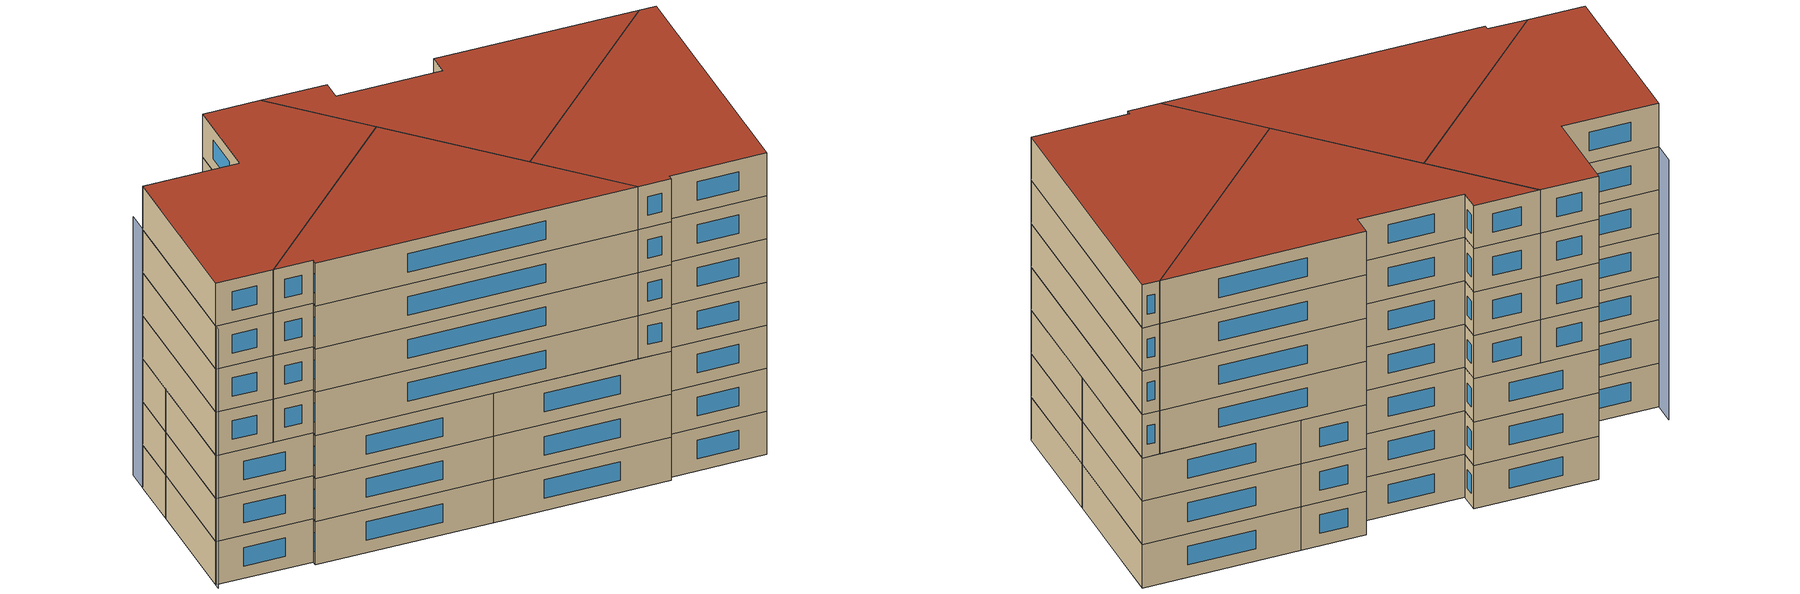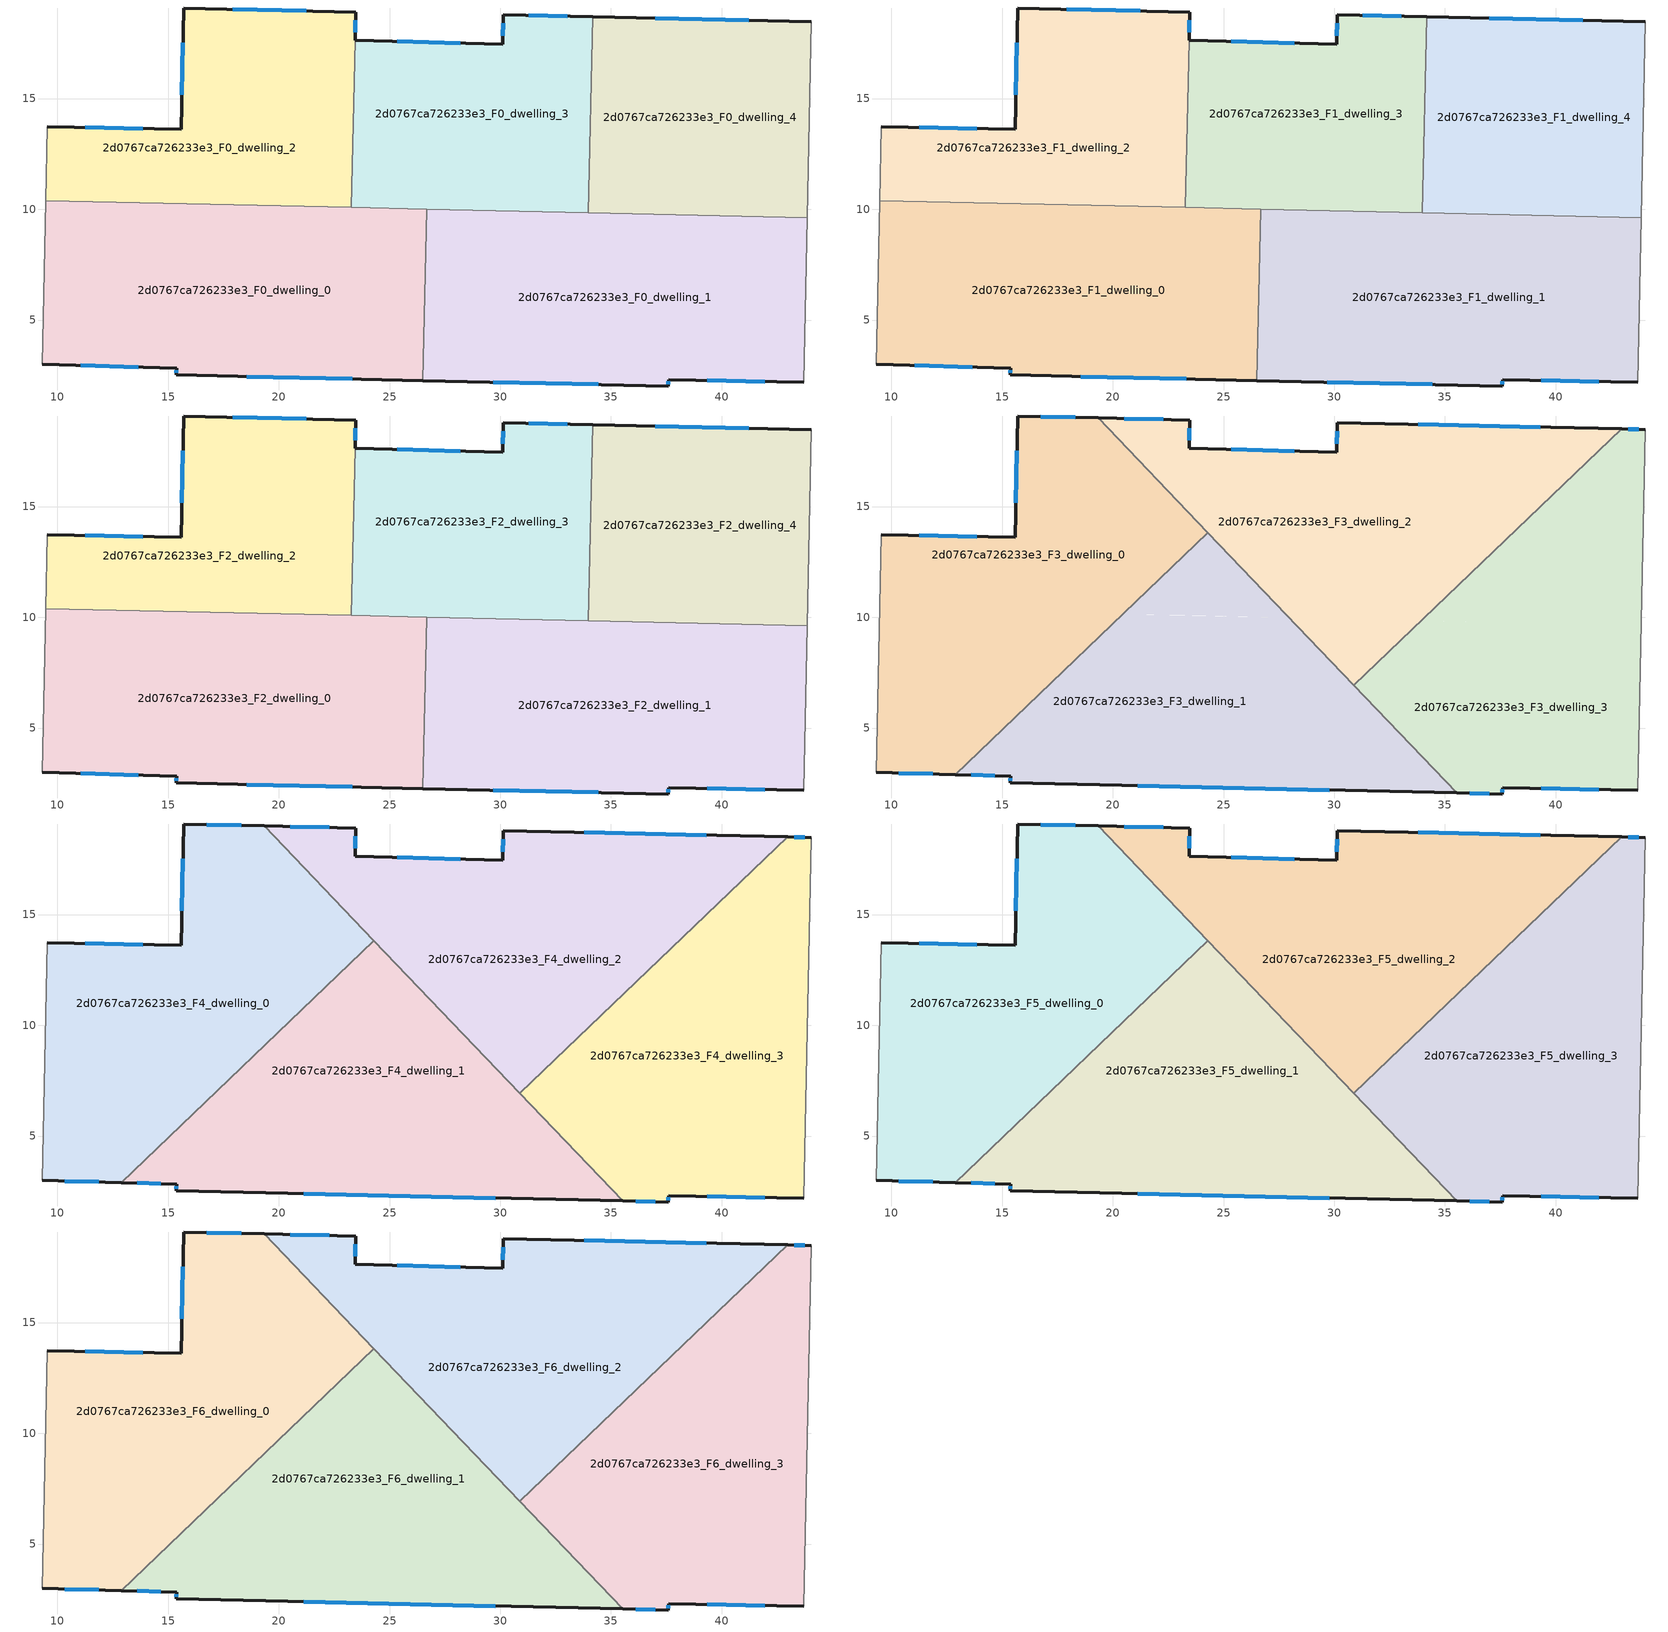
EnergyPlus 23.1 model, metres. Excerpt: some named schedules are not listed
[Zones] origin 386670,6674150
2d0767ca726233e3_F0_dwelling_0
 floor ground (EU_floor_Construction): 26.68,10.01 26.51,2.27 15.38,2.52 15.38,2.83 9.32,2.99 9.47,10.39 z0
 wall outside (EU_wall_Construction): 9.32,2.99 15.38,2.83 15.38,2.52 26.51,2.27 z0:3
 wall adiabatic (EU_wall_Construction): 9.47,10.39 9.32,2.99 z0:3
 wall to 2d0767ca726233e3_F0_dwelling_1 (EU_wall_Construction): 26.51,2.27 26.68,10.01 z0:3
 wall to 2d0767ca726233e3_F0_dwelling_2 (EU_wall_Construction): 23.27,10.08 9.47,10.39 z0:3
 wall to 2d0767ca726233e3_F0_dwelling_3 (EU_wall_Construction): 26.68,10.01 23.27,10.08 z0:3
 window (EU_Window_Construction): 18.56,2.45 23.33,2.34 / 15.38,2.74 15.38,2.61 / 11.05,2.95 13.65,2.88 z0.86:2.14
2d0767ca726233e3_F0_dwelling_1
 floor ground (EU_floor_Construction): 43.86,9.62 43.7,2.18 37.6,2.31 37.59,2.02 26.51,2.27 26.68,10.01 z0
 wall outside (EU_wall_Construction): 26.51,2.27 37.59,2.02 37.6,2.31 43.7,2.18 z0:3
 wall adiabatic (EU_wall_Construction): 43.7,2.18 43.86,9.62 z0:3
 wall to 2d0767ca726233e3_F0_dwelling_4 (EU_wall_Construction): 43.86,9.62 33.98,9.84 z0:3
 wall to 2d0767ca726233e3_F0_dwelling_3 (EU_wall_Construction): 33.98,9.84 26.68,10.01 z0:3
 window (EU_Window_Construction): 39.34,2.27 41.95,2.22 / 37.59,2.1 37.6,2.23 / 29.67,2.2 34.42,2.09 z0.86:2.14
2d0767ca726233e3_F0_dwelling_2
 floor ground (EU_floor_Construction): 23.47,18.91 23.44,17.63 23.27,10.08 9.47,10.39 9.53,13.74 15.59,13.61 15.7,19.09 z0
 wall outside (EU_wall_Construction): 23.44,17.63 23.47,18.91 15.7,19.09 15.59,13.61 9.53,13.74 z0:3
 wall to 2d0767ca726233e3_F0_dwelling_3 (EU_wall_Construction): 23.27,10.08 23.44,17.63 z0:3
 wall adiabatic (EU_wall_Construction): 9.53,13.74 9.47,10.39 z0:3
 window (EU_Window_Construction): 15.67,17.52 15.62,15.17 / 21.25,18.96 17.92,19.04 / 23.45,17.99 23.46,18.54 / 13.86,13.65 11.26,13.7 z0.86:2.14
2d0767ca726233e3_F0_dwelling_3
 floor ground (EU_floor_Construction): 34.18,18.7 33.98,9.84 23.27,10.08 23.44,17.63 30.11,17.46 30.14,18.79 z0
 wall outside (EU_wall_Construction): 34.18,18.7 30.14,18.79 30.11,17.46 23.44,17.63 z0:3
 wall to 2d0767ca726233e3_F0_dwelling_4 (EU_wall_Construction): 33.98,9.84 34.18,18.7 z0:3
 window (EU_Window_Construction): 28.2,17.51 25.35,17.58 / 30.13,18.41 30.12,17.84 / 33.02,18.73 31.29,18.76 z0.86:2.14
2d0767ca726233e3_F0_dwelling_4
 floor ground (EU_floor_Construction): 44.05,18.48 43.86,9.62 33.98,9.84 34.18,18.7 z0
 wall outside (EU_wall_Construction): 44.05,18.48 34.18,18.7 z0:3
 wall adiabatic (EU_wall_Construction): 43.86,9.62 44.05,18.48 z0:3
 window (EU_Window_Construction): 41.23,18.54 37,18.64 z0.86:2.14
2d0767ca726233e3_F1_dwelling_0
 floor to 2d0767ca726233e3_F0_dwelling_0 (EU_floor_Construction): 26.68,10.01 26.51,2.27 15.38,2.52 15.38,2.83 9.32,2.99 9.47,10.39 z3
 wall outside (EU_wall_Construction): 9.32,2.99 15.38,2.83 15.38,2.52 26.51,2.27 z3:6
 wall adiabatic (EU_wall_Construction): 9.47,10.39 9.32,2.99 z3:6
 wall to 2d0767ca726233e3_F1_dwelling_1 (EU_wall_Construction): 26.51,2.27 26.68,10.01 z3:6
 wall to 2d0767ca726233e3_F1_dwelling_2 (EU_wall_Construction): 23.27,10.08 9.47,10.39 z3:6
 wall to 2d0767ca726233e3_F1_dwelling_3 (EU_wall_Construction): 26.68,10.01 23.27,10.08 z3:6
 window (EU_Window_Construction): 18.56,2.45 23.33,2.34 / 15.38,2.74 15.38,2.61 / 11.05,2.95 13.65,2.88 z3.86:5.14
2d0767ca726233e3_F1_dwelling_1
 floor to 2d0767ca726233e3_F0_dwelling_1 (EU_floor_Construction): 43.86,9.62 43.7,2.18 37.6,2.31 37.59,2.02 26.51,2.27 26.68,10.01 z3
 wall outside (EU_wall_Construction): 26.51,2.27 37.59,2.02 37.6,2.31 43.7,2.18 z3:6
 wall adiabatic (EU_wall_Construction): 43.7,2.18 43.86,9.62 z3:6
 wall to 2d0767ca726233e3_F1_dwelling_4 (EU_wall_Construction): 43.86,9.62 33.98,9.84 z3:6
 wall to 2d0767ca726233e3_F1_dwelling_3 (EU_wall_Construction): 33.98,9.84 26.68,10.01 z3:6
 window (EU_Window_Construction): 39.34,2.27 41.95,2.22 / 37.59,2.1 37.6,2.23 / 29.67,2.2 34.42,2.09 z3.86:5.14
2d0767ca726233e3_F1_dwelling_2
 floor to 2d0767ca726233e3_F0_dwelling_2 (EU_floor_Construction): 23.47,18.91 23.44,17.63 23.27,10.08 9.47,10.39 9.53,13.74 15.59,13.61 15.7,19.09 z3
 wall outside (EU_wall_Construction): 23.44,17.63 23.47,18.91 15.7,19.09 15.59,13.61 9.53,13.74 z3:6
 wall to 2d0767ca726233e3_F1_dwelling_3 (EU_wall_Construction): 23.27,10.08 23.44,17.63 z3:6
 wall adiabatic (EU_wall_Construction): 9.53,13.74 9.47,10.39 z3:6
 window (EU_Window_Construction): 15.67,17.52 15.62,15.17 / 21.25,18.96 17.92,19.04 / 23.45,17.99 23.46,18.54 / 13.86,13.65 11.26,13.7 z3.86:5.14
2d0767ca726233e3_F1_dwelling_3
 floor to 2d0767ca726233e3_F0_dwelling_3 (EU_floor_Construction): 34.18,18.7 33.98,9.84 23.27,10.08 23.44,17.63 30.11,17.46 30.14,18.79 z3
 wall outside (EU_wall_Construction): 34.18,18.7 30.14,18.79 30.11,17.46 23.44,17.63 z3:6
 wall to 2d0767ca726233e3_F1_dwelling_4 (EU_wall_Construction): 33.98,9.84 34.18,18.7 z3:6
 window (EU_Window_Construction): 28.2,17.51 25.35,17.58 / 30.13,18.41 30.12,17.84 / 33.02,18.73 31.29,18.76 z3.86:5.14
2d0767ca726233e3_F1_dwelling_4
 floor to 2d0767ca726233e3_F0_dwelling_4 (EU_floor_Construction): 44.05,18.48 43.86,9.62 33.98,9.84 34.18,18.7 z3
 wall outside (EU_wall_Construction): 44.05,18.48 34.18,18.7 z3:6
 wall adiabatic (EU_wall_Construction): 43.86,9.62 44.05,18.48 z3:6
 window (EU_Window_Construction): 41.23,18.54 37,18.64 z3.86:5.14
2d0767ca726233e3_F2_dwelling_0
 floor to 2d0767ca726233e3_F1_dwelling_0 (EU_floor_Construction): 26.68,10.01 26.51,2.27 15.38,2.52 15.38,2.83 9.32,2.99 9.47,10.39 z6
 wall outside (EU_wall_Construction): 9.32,2.99 15.38,2.83 15.38,2.52 26.51,2.27 z6:9
 wall adiabatic (EU_wall_Construction): 9.47,10.39 9.32,2.99 z6:9
 wall to 2d0767ca726233e3_F2_dwelling_1 (EU_wall_Construction): 26.51,2.27 26.68,10.01 z6:9
 wall to 2d0767ca726233e3_F2_dwelling_2 (EU_wall_Construction): 23.27,10.08 9.47,10.39 z6:9
 wall to 2d0767ca726233e3_F2_dwelling_3 (EU_wall_Construction): 26.68,10.01 23.27,10.08 z6:9
 window (EU_Window_Construction): 18.56,2.45 23.33,2.34 / 15.38,2.74 15.38,2.61 / 11.05,2.95 13.65,2.88 z6.86:8.14
2d0767ca726233e3_F2_dwelling_1
 floor to 2d0767ca726233e3_F1_dwelling_1 (EU_floor_Construction): 43.86,9.62 43.7,2.18 37.6,2.31 37.59,2.02 26.51,2.27 26.68,10.01 z6
 wall outside (EU_wall_Construction): 26.51,2.27 37.59,2.02 37.6,2.31 43.7,2.18 z6:9
 wall adiabatic (EU_wall_Construction): 43.7,2.18 43.86,9.62 z6:9
 wall to 2d0767ca726233e3_F2_dwelling_4 (EU_wall_Construction): 43.86,9.62 33.98,9.84 z6:9
 wall to 2d0767ca726233e3_F2_dwelling_3 (EU_wall_Construction): 33.98,9.84 26.68,10.01 z6:9
 window (EU_Window_Construction): 39.34,2.27 41.95,2.22 / 37.59,2.1 37.6,2.23 / 29.67,2.2 34.42,2.09 z6.86:8.14
2d0767ca726233e3_F2_dwelling_2
 floor to 2d0767ca726233e3_F1_dwelling_2 (EU_floor_Construction): 23.47,18.91 23.44,17.63 23.27,10.08 9.47,10.39 9.53,13.74 15.59,13.61 15.7,19.09 z6
 wall outside (EU_wall_Construction): 23.44,17.63 23.47,18.91 15.7,19.09 15.59,13.61 9.53,13.74 z6:9
 wall to 2d0767ca726233e3_F2_dwelling_3 (EU_wall_Construction): 23.27,10.08 23.44,17.63 z6:9
 wall adiabatic (EU_wall_Construction): 9.53,13.74 9.47,10.39 z6:9
 window (EU_Window_Construction): 15.67,17.52 15.62,15.17 / 21.25,18.96 17.92,19.04 / 23.45,17.99 23.46,18.54 / 13.86,13.65 11.26,13.7 z6.86:8.14
2d0767ca726233e3_F2_dwelling_3
 floor to 2d0767ca726233e3_F1_dwelling_3 (EU_floor_Construction): 34.18,18.7 33.98,9.84 23.27,10.08 23.44,17.63 30.11,17.46 30.14,18.79 z6
 wall outside (EU_wall_Construction): 34.18,18.7 30.14,18.79 30.11,17.46 23.44,17.63 z6:9
 wall to 2d0767ca726233e3_F2_dwelling_4 (EU_wall_Construction): 33.98,9.84 34.18,18.7 z6:9
 window (EU_Window_Construction): 28.2,17.51 25.35,17.58 / 30.13,18.41 30.12,17.84 / 33.02,18.73 31.29,18.76 z6.86:8.14
 ceiling adiabatic (EU_roof_Construction): 24.3,13.81 23.38,14.77 23.34,12.9 z9
2d0767ca726233e3_F2_dwelling_4
 floor to 2d0767ca726233e3_F1_dwelling_4 (EU_floor_Construction): 44.05,18.48 43.86,9.62 33.98,9.84 34.18,18.7 z6
 wall outside (EU_wall_Construction): 44.05,18.48 34.18,18.7 z6:9
 wall adiabatic (EU_wall_Construction): 43.86,9.62 44.05,18.48 z6:9
 window (EU_Window_Construction): 41.23,18.54 37,18.64 z6.86:8.14
2d0767ca726233e3_F3_dwelling_0
 floor to 2d0767ca726233e3_F2_dwelling_2 (EU_floor_Construction): 19.33,19 23.38,14.77 23.34,12.9 20.46,10.14 9.47,10.39 9.53,13.74 15.59,13.61 15.7,19.09 z9
 floor to 2d0767ca726233e3_F2_dwelling_0 (EU_floor_Construction): 20.46,10.14 12.89,2.9 9.32,2.99 9.47,10.39 z9
 floor adiabatic (EU_floor_Construction): 23.38,14.77 24.3,13.81 23.34,12.9 z9
 wall outside (EU_wall_Construction): 9.32,2.99 12.89,2.9 / 19.33,19 15.7,19.09 15.59,13.61 9.53,13.74 z9:12
 wall to 2d0767ca726233e3_F3_dwelling_1 (EU_wall_Construction): 12.89,2.9 24.3,13.81 z9:12
 wall adiabatic (EU_wall_Construction): 9.53,13.74 9.32,2.99 z9:12
 wall to 2d0767ca726233e3_F3_dwelling_2 (EU_wall_Construction): 24.3,13.81 19.33,19 z9:12
 window (EU_Window_Construction): 10.34,2.97 11.87,2.93 / 13.86,13.65 11.26,13.7 / 15.67,17.52 15.62,15.17 / 18.3,19.03 16.74,19.07 z9.86:11.14
2d0767ca726233e3_F3_dwelling_1
 floor to 2d0767ca726233e3_F2_dwelling_0 (EU_floor_Construction): 26.68,10.01 26.51,2.27 15.38,2.52 15.38,2.83 12.89,2.9 20.46,10.14 z9
 floor to 2d0767ca726233e3_F2_dwelling_1 (EU_floor_Construction): 27.96,9.98 35.53,2.07 26.51,2.27 26.68,10.01 z9
 floor to 2d0767ca726233e3_F2_dwelling_2 (EU_floor_Construction): 23.34,12.9 23.27,10.08 20.46,10.14 z9
 floor to 2d0767ca726233e3_F2_dwelling_3 (EU_floor_Construction): 24.3,13.81 27.96,9.98 23.27,10.08 23.34,12.9 z9
 wall outside (EU_wall_Construction): 12.89,2.9 15.38,2.83 15.38,2.52 35.53,2.07 z9:12
 wall to 2d0767ca726233e3_F3_dwelling_3 (EU_wall_Construction): 35.53,2.07 30.88,6.93 z9:12
 wall to 2d0767ca726233e3_F3_dwelling_2 (EU_wall_Construction): 30.88,6.93 24.3,13.81 z9:12
 window (EU_Window_Construction): 15.38,2.74 15.38,2.61 / 13.6,2.88 14.67,2.85 / 21.13,2.39 29.77,2.2 z9.86:11.14
2d0767ca726233e3_F3_dwelling_2
 floor to 2d0767ca726233e3_F2_dwelling_3 (EU_floor_Construction): 34.18,18.7 33.98,9.9 33.92,9.85 27.96,9.98 23.38,14.77 23.44,17.63 30.11,17.46 30.14,18.79 z9
 floor to 2d0767ca726233e3_F2_dwelling_2 (EU_floor_Construction): 23.47,18.91 23.44,17.63 23.38,14.77 19.33,19 z9
 floor to 2d0767ca726233e3_F2_dwelling_4 (EU_floor_Construction): 42.97,18.5 33.98,9.9 34.18,18.7 z9
 floor to 2d0767ca726233e3_F2_dwelling_1 (EU_floor_Construction): 33.92,9.84 30.88,6.93 27.97,9.98 z9
 wall outside (EU_wall_Construction): 42.97,18.5 30.14,18.79 30.11,17.46 23.44,17.63 23.47,18.91 19.33,19 z9:12
 wall to 2d0767ca726233e3_F3_dwelling_3 (EU_wall_Construction): 30.88,6.93 42.97,18.5 z9:12
 window (EU_Window_Construction): 22.28,18.93 20.51,18.98 / 23.45,17.99 23.46,18.54 / 28.2,17.51 25.35,17.58 / 30.13,18.41 30.12,17.84 / 39.31,18.59 33.8,18.71 z9.86:11.14
2d0767ca726233e3_F3_dwelling_3
 floor to 2d0767ca726233e3_F2_dwelling_1 (EU_floor_Construction): 43.86,9.62 43.7,2.18 37.6,2.31 37.59,2.02 35.53,2.07 30.88,6.93 33.92,9.84 z9
 floor to 2d0767ca726233e3_F2_dwelling_4 (EU_floor_Construction): 44.05,18.48 43.86,9.62 33.98,9.84 33.98,9.9 42.97,18.5 z9
 wall outside (EU_wall_Construction): 35.53,2.07 37.59,2.02 37.6,2.31 43.7,2.18 / 44.05,18.48 42.97,18.5 z9:12
 wall adiabatic (EU_wall_Construction): 43.7,2.18 44.05,18.48 z9:12
 window (EU_Window_Construction): 39.34,2.27 41.95,2.22 / 37.59,2.1 37.6,2.23 / 36.12,2.05 37,2.03 / 43.74,18.49 43.28,18.5 z9.86:11.14
2d0767ca726233e3_F4_dwelling_0
 floor to 2d0767ca726233e3_F3_dwelling_0 (EU_floor_Construction): 19.33,19 24.3,13.81 12.89,2.9 9.32,2.99 9.53,13.74 15.59,13.61 15.7,19.09 z12
 wall outside (EU_wall_Construction): 9.32,2.99 12.89,2.9 / 19.33,19 15.7,19.09 15.59,13.61 9.53,13.74 z12:15
 wall to 2d0767ca726233e3_F4_dwelling_1 (EU_wall_Construction): 12.89,2.9 24.3,13.81 z12:15
 wall adiabatic (EU_wall_Construction): 9.53,13.74 9.32,2.99 z12:15
 wall to 2d0767ca726233e3_F4_dwelling_2 (EU_wall_Construction): 24.3,13.81 19.33,19 z12:15
 window (EU_Window_Construction): 10.34,2.97 11.87,2.93 / 13.86,13.65 11.26,13.7 / 15.67,17.52 15.62,15.17 / 18.3,19.03 16.74,19.07 z12.86:14.14
2d0767ca726233e3_F4_dwelling_1
 floor to 2d0767ca726233e3_F3_dwelling_1 (EU_floor_Construction): 24.3,13.81 35.53,2.07 15.38,2.52 15.38,2.83 12.89,2.9 z12
 wall outside (EU_wall_Construction): 12.89,2.9 15.38,2.83 15.38,2.52 35.53,2.07 z12:15
 wall to 2d0767ca726233e3_F4_dwelling_3 (EU_wall_Construction): 35.53,2.07 30.88,6.93 z12:15
 wall to 2d0767ca726233e3_F4_dwelling_2 (EU_wall_Construction): 30.88,6.93 24.3,13.81 z12:15
 window (EU_Window_Construction): 15.38,2.74 15.38,2.61 / 13.6,2.88 14.67,2.85 / 21.13,2.39 29.77,2.2 z12.86:14.14
2d0767ca726233e3_F4_dwelling_2
 floor to 2d0767ca726233e3_F3_dwelling_2 (EU_floor_Construction): 42.97,18.5 30.88,6.93 19.33,19 23.47,18.91 23.44,17.63 30.11,17.46 30.14,18.79 z12
 wall outside (EU_wall_Construction): 42.97,18.5 30.14,18.79 30.11,17.46 23.44,17.63 23.47,18.91 19.33,19 z12:15
 wall to 2d0767ca726233e3_F4_dwelling_3 (EU_wall_Construction): 30.88,6.93 42.97,18.5 z12:15
 window (EU_Window_Construction): 22.28,18.93 20.51,18.98 / 23.45,17.99 23.46,18.54 / 28.2,17.51 25.35,17.58 / 30.13,18.41 30.12,17.84 / 39.31,18.59 33.8,18.71 z12.86:14.14
2d0767ca726233e3_F4_dwelling_3
 floor to 2d0767ca726233e3_F3_dwelling_3 (EU_floor_Construction): 44.05,18.48 43.7,2.18 37.6,2.31 37.59,2.02 35.53,2.07 30.88,6.93 42.97,18.5 z12
 wall outside (EU_wall_Construction): 35.53,2.07 37.59,2.02 37.6,2.31 43.7,2.18 / 44.05,18.48 42.97,18.5 z12:15
 wall adiabatic (EU_wall_Construction): 43.7,2.18 44.05,18.48 z12:15
 window (EU_Window_Construction): 39.34,2.27 41.95,2.22 / 37.59,2.1 37.6,2.23 / 36.12,2.05 37,2.03 / 43.74,18.49 43.28,18.5 z12.86:14.14
2d0767ca726233e3_F5_dwelling_0
 floor to 2d0767ca726233e3_F4_dwelling_0 (EU_floor_Construction): 19.33,19 24.3,13.81 12.89,2.9 9.32,2.99 9.53,13.74 15.59,13.61 15.7,19.09 z15
 wall outside (EU_wall_Construction): 9.32,2.99 12.89,2.9 / 19.33,19 15.7,19.09 15.59,13.61 9.53,13.74 z15:18
 wall to 2d0767ca726233e3_F5_dwelling_1 (EU_wall_Construction): 12.89,2.9 24.3,13.81 z15:18
 wall adiabatic (EU_wall_Construction): 9.53,13.74 9.32,2.99 z15:18
 wall to 2d0767ca726233e3_F5_dwelling_2 (EU_wall_Construction): 24.3,13.81 19.33,19 z15:18
 window (EU_Window_Construction): 10.34,2.97 11.87,2.93 / 13.86,13.65 11.26,13.7 / 15.67,17.52 15.62,15.17 / 18.3,19.03 16.74,19.07 z15.86:17.14
2d0767ca726233e3_F5_dwelling_1
 floor to 2d0767ca726233e3_F4_dwelling_1 (EU_floor_Construction): 24.3,13.81 35.53,2.07 15.38,2.52 15.38,2.83 12.89,2.9 z15
 wall outside (EU_wall_Construction): 12.89,2.9 15.38,2.83 15.38,2.52 35.53,2.07 z15:18
 wall to 2d0767ca726233e3_F5_dwelling_3 (EU_wall_Construction): 35.53,2.07 30.88,6.93 z15:18
 wall to 2d0767ca726233e3_F5_dwelling_2 (EU_wall_Construction): 30.88,6.93 24.3,13.81 z15:18
 window (EU_Window_Construction): 15.38,2.74 15.38,2.61 / 13.6,2.88 14.67,2.85 / 21.13,2.39 29.77,2.2 z15.86:17.14
2d0767ca726233e3_F5_dwelling_2
 floor to 2d0767ca726233e3_F4_dwelling_2 (EU_floor_Construction): 42.97,18.5 30.88,6.93 19.33,19 23.47,18.91 23.44,17.63 30.11,17.46 30.14,18.79 z15
 wall outside (EU_wall_Construction): 42.97,18.5 30.14,18.79 30.11,17.46 23.44,17.63 23.47,18.91 19.33,19 z15:18
 wall to 2d0767ca726233e3_F5_dwelling_3 (EU_wall_Construction): 30.88,6.93 42.97,18.5 z15:18
 window (EU_Window_Construction): 22.28,18.93 20.51,18.98 / 23.45,17.99 23.46,18.54 / 28.2,17.51 25.35,17.58 / 30.13,18.41 30.12,17.84 / 39.31,18.59 33.8,18.71 z15.86:17.14
2d0767ca726233e3_F5_dwelling_3
 floor to 2d0767ca726233e3_F4_dwelling_3 (EU_floor_Construction): 44.05,18.48 43.7,2.18 37.6,2.31 37.59,2.02 35.53,2.07 30.88,6.93 42.97,18.5 z15
 wall outside (EU_wall_Construction): 35.53,2.07 37.59,2.02 37.6,2.31 43.7,2.18 / 44.05,18.48 42.97,18.5 z15:18
 wall adiabatic (EU_wall_Construction): 43.7,2.18 44.05,18.48 z15:18
 window (EU_Window_Construction): 39.34,2.27 41.95,2.22 / 37.59,2.1 37.6,2.23 / 36.12,2.05 37,2.03 / 43.74,18.49 43.28,18.5 z15.86:17.14
2d0767ca726233e3_F6_dwelling_0
 floor to 2d0767ca726233e3_F5_dwelling_0 (EU_floor_Construction): 19.33,19 24.3,13.81 12.89,2.9 9.32,2.99 9.53,13.74 15.59,13.61 15.7,19.09 z18
 wall outside (EU_wall_Construction): 9.32,2.99 12.89,2.9 / 19.33,19 15.7,19.09 15.59,13.61 9.53,13.74 z18:21
 wall to 2d0767ca726233e3_F6_dwelling_1 (EU_wall_Construction): 12.89,2.9 24.3,13.81 z18:21
 wall adiabatic (EU_wall_Construction): 9.53,13.74 9.32,2.99 z18:21
 wall to 2d0767ca726233e3_F6_dwelling_2 (EU_wall_Construction): 24.3,13.81 19.33,19 z18:21
 window (EU_Window_Construction): 10.34,2.97 11.87,2.93 / 13.86,13.65 11.26,13.7 / 15.67,17.52 15.62,15.17 / 18.3,19.03 16.74,19.07 z18.86:20.14
 roof outside (EU_roof_Construction): 24.3,13.81 19.33,19 15.7,19.09 15.59,13.61 9.53,13.74 9.32,2.99 12.89,2.9 z21
2d0767ca726233e3_F6_dwelling_1
 floor to 2d0767ca726233e3_F5_dwelling_1 (EU_floor_Construction): 24.3,13.81 35.53,2.07 15.38,2.52 15.38,2.83 12.89,2.9 z18
 wall outside (EU_wall_Construction): 12.89,2.9 15.38,2.83 15.38,2.52 35.53,2.07 z18:21
 wall to 2d0767ca726233e3_F6_dwelling_3 (EU_wall_Construction): 35.53,2.07 30.88,6.93 z18:21
 wall to 2d0767ca726233e3_F6_dwelling_2 (EU_wall_Construction): 30.88,6.93 24.3,13.81 z18:21
 window (EU_Window_Construction): 15.38,2.74 15.38,2.61 / 13.6,2.88 14.67,2.85 / 21.13,2.39 29.77,2.2 z18.86:20.14
 roof outside (EU_roof_Construction): 35.53,2.07 24.3,13.81 12.89,2.9 15.38,2.83 15.38,2.52 z21
2d0767ca726233e3_F6_dwelling_2
 floor to 2d0767ca726233e3_F5_dwelling_2 (EU_floor_Construction): 42.97,18.5 30.88,6.93 19.33,19 23.47,18.91 23.44,17.63 30.11,17.46 30.14,18.79 z18
 wall outside (EU_wall_Construction): 42.97,18.5 30.14,18.79 30.11,17.46 23.44,17.63 23.47,18.91 19.33,19 z18:21
 wall to 2d0767ca726233e3_F6_dwelling_3 (EU_wall_Construction): 30.88,6.93 42.97,18.5 z18:21
 window (EU_Window_Construction): 22.28,18.93 20.51,18.98 / 23.45,17.99 23.46,18.54 / 28.2,17.51 25.35,17.58 / 30.13,18.41 30.12,17.84 / 39.31,18.59 33.8,18.71 z18.86:20.14
 roof outside (EU_roof_Construction): 42.97,18.5 30.14,18.79 30.11,17.46 23.44,17.63 23.47,18.91 19.33,19 30.88,6.93 z21
2d0767ca726233e3_F6_dwelling_3
 floor to 2d0767ca726233e3_F5_dwelling_3 (EU_floor_Construction): 44.05,18.48 43.7,2.18 37.6,2.31 37.59,2.02 35.53,2.07 30.88,6.93 42.97,18.5 z18
 wall outside (EU_wall_Construction): 35.53,2.07 37.59,2.02 37.6,2.31 43.7,2.18 / 44.05,18.48 42.97,18.5 z18:21
 wall adiabatic (EU_wall_Construction): 43.7,2.18 44.05,18.48 z18:21
 window (EU_Window_Construction): 39.34,2.27 41.95,2.22 / 37.59,2.1 37.6,2.23 / 36.12,2.05 37,2.03 / 43.74,18.49 43.28,18.5 z18.86:20.14
 roof outside (EU_roof_Construction): 43.7,2.18 44.05,18.48 42.97,18.5 30.88,6.93 35.53,2.07 37.59,2.02 37.6,2.31 z21
shading: 9.56,15.18 9.31,2.65 z0:18
[Building]
EU S2 Campaign: North Axis=0; Terrain=City; Solar Distribution=FullExterior
[Site:Location]
Helsinki-Vantaa.AP: Latitude=60.317; Longitude=24.963; Time Zone=2; Elevation=54.6
[SizingPeriod:WeatherFileDays]
AnnualSizingPeriod: Begin Month=1; Begin Day of Month=1; End Month=12; End Day of Month=31; Day of Week for Start Day=Monday; Use Weather File Daylight Saving Period=No; Use Weather File Rain and Snow Indicators=No
[MATERIAL]
EU_InternalMass_Material: Roughness=MediumRough; Thickness=0.1; Conductivity=1; Density=1800; Specific Heat=900; Thermal Absorptance=0.9; Solar Absorptance=0.7; Visible Absorptance=0.7
[MATERIAL:NOMASS] Roughness=MediumRough; Thermal Absorptance=0.9; Solar Absorptance=0.7; Visible Absorptance=0.7
Name | Thermal Resistance
EU_wall_NoMass | 2.6932
EU_roof_NoMass | 3.19818
EU_floor_NoMass | 2.22482
[WINDOWMATERIAL:SIMPLEGLAZINGSYSTEM]
EU_Window_SimpleGlazing: UFactor=2.14966; Solar Heat Gain Coefficient=0.7; Visible Transmittance=0.7
[CONSTRUCTION]
EU_wall_Construction: EU_wall_NoMass
EU_roof_Construction: EU_roof_NoMass
EU_floor_Construction: EU_floor_NoMass
EU_Window_Construction: EU_Window_SimpleGlazing
EU_InternalMass_Construction: EU_InternalMass_Material
[ZONE] Type=1; Multiplier=1; Ceiling Height=autocalculate; Floor Area=autocalculate; Part of Total Floor Area=Yes
Name | Volume
2d0767ca726233e3_F0_dwelling_0; 2d0767ca726233e3_F1_dwelling_0; 2d0767ca726233e3_F2_dwelling_0 | 393.571
2d0767ca726233e3_F3_dwelling_0; 2d0767ca726233e3_F4_dwelling_0; 2d0767ca726233e3_F5_dwelling_0; 2d0767ca726233e3_F6_dwelling_0 | 393.568
2d0767ca726233e3_F0_dwelling_1; 2d0767ca726233e3_F1_dwelling_1; 2d0767ca726233e3_F2_dwelling_1 | 393.598
2d0767ca726233e3_F3_dwelling_1; 2d0767ca726233e3_F4_dwelling_1; 2d0767ca726233e3_F5_dwelling_1; 2d0767ca726233e3_F6_dwelling_1 | 393.587
2d0767ca726233e3_F0_dwelling_2; 2d0767ca726233e3_F1_dwelling_2; 2d0767ca726233e3_F2_dwelling_2 | 266.563
2d0767ca726233e3_F3_dwelling_2; 2d0767ca726233e3_F4_dwelling_2; 2d0767ca726233e3_F5_dwelling_2; 2d0767ca726233e3_F6_dwelling_2 | 393.613
2d0767ca726233e3_F0_dwelling_3; 2d0767ca726233e3_F1_dwelling_3; 2d0767ca726233e3_F2_dwelling_3 | 258.226
2d0767ca726233e3_F3_dwelling_3; 2d0767ca726233e3_F4_dwelling_3; 2d0767ca726233e3_F5_dwelling_3; 2d0767ca726233e3_F6_dwelling_3 | 393.567
2d0767ca726233e3_F0_dwelling_4; 2d0767ca726233e3_F1_dwelling_4; 2d0767ca726233e3_F2_dwelling_4 | 262.394
[INTERNALMASS] Construction=EU_InternalMass_Construction
Name | Zone or ZoneList | Surface Area
2d0767ca726233e3_F0_dwelling_0_EU_InternalMass | 2d0767ca726233e3_F0_dwelling_0 | 131.19
2d0767ca726233e3_F0_dwelling_1_EU_InternalMass | 2d0767ca726233e3_F0_dwelling_1 | 131.2
2d0767ca726233e3_F0_dwelling_2_EU_InternalMass | 2d0767ca726233e3_F0_dwelling_2 | 88.8548
2d0767ca726233e3_F0_dwelling_3_EU_InternalMass | 2d0767ca726233e3_F0_dwelling_3 | 86.0759
2d0767ca726233e3_F0_dwelling_4_EU_InternalMass | 2d0767ca726233e3_F0_dwelling_4 | 87.4646
2d0767ca726233e3_F1_dwelling_0_EU_InternalMass | 2d0767ca726233e3_F1_dwelling_0 | 131.19
2d0767ca726233e3_F1_dwelling_1_EU_InternalMass | 2d0767ca726233e3_F1_dwelling_1 | 131.2
2d0767ca726233e3_F1_dwelling_2_EU_InternalMass | 2d0767ca726233e3_F1_dwelling_2 | 88.8548
2d0767ca726233e3_F1_dwelling_3_EU_InternalMass | 2d0767ca726233e3_F1_dwelling_3 | 86.0759
2d0767ca726233e3_F1_dwelling_4_EU_InternalMass | 2d0767ca726233e3_F1_dwelling_4 | 87.4646
2d0767ca726233e3_F2_dwelling_0_EU_InternalMass | 2d0767ca726233e3_F2_dwelling_0 | 131.19
2d0767ca726233e3_F2_dwelling_1_EU_InternalMass | 2d0767ca726233e3_F2_dwelling_1 | 131.2
2d0767ca726233e3_F2_dwelling_2_EU_InternalMass | 2d0767ca726233e3_F2_dwelling_2 | 88.8548
2d0767ca726233e3_F2_dwelling_3_EU_InternalMass | 2d0767ca726233e3_F2_dwelling_3 | 86.0759
2d0767ca726233e3_F2_dwelling_4_EU_InternalMass | 2d0767ca726233e3_F2_dwelling_4 | 87.4646
2d0767ca726233e3_F3_dwelling_0_EU_InternalMass | 2d0767ca726233e3_F3_dwelling_0 | 131.189
2d0767ca726233e3_F3_dwelling_1_EU_InternalMass | 2d0767ca726233e3_F3_dwelling_1 | 131.194
2d0767ca726233e3_F3_dwelling_2_EU_InternalMass | 2d0767ca726233e3_F3_dwelling_2 | 131.204
2d0767ca726233e3_F3_dwelling_3_EU_InternalMass | 2d0767ca726233e3_F3_dwelling_3 | 131.189
2d0767ca726233e3_F4_dwelling_0_EU_InternalMass | 2d0767ca726233e3_F4_dwelling_0 | 131.189
2d0767ca726233e3_F4_dwelling_1_EU_InternalMass | 2d0767ca726233e3_F4_dwelling_1 | 131.194
2d0767ca726233e3_F4_dwelling_2_EU_InternalMass | 2d0767ca726233e3_F4_dwelling_2 | 131.204
2d0767ca726233e3_F4_dwelling_3_EU_InternalMass | 2d0767ca726233e3_F4_dwelling_3 | 131.189
2d0767ca726233e3_F5_dwelling_0_EU_InternalMass | 2d0767ca726233e3_F5_dwelling_0 | 131.189
2d0767ca726233e3_F5_dwelling_1_EU_InternalMass | 2d0767ca726233e3_F5_dwelling_1 | 131.194
2d0767ca726233e3_F5_dwelling_2_EU_InternalMass | 2d0767ca726233e3_F5_dwelling_2 | 131.204
2d0767ca726233e3_F5_dwelling_3_EU_InternalMass | 2d0767ca726233e3_F5_dwelling_3 | 131.189
2d0767ca726233e3_F6_dwelling_0_EU_InternalMass | 2d0767ca726233e3_F6_dwelling_0 | 131.189
2d0767ca726233e3_F6_dwelling_1_EU_InternalMass | 2d0767ca726233e3_F6_dwelling_1 | 131.194
2d0767ca726233e3_F6_dwelling_2_EU_InternalMass | 2d0767ca726233e3_F6_dwelling_2 | 131.204
2d0767ca726233e3_F6_dwelling_3_EU_InternalMass | 2d0767ca726233e3_F6_dwelling_3 | 131.189
[OTHEREQUIPMENT] Fuel Type=Electricity; Design Level Calculation Method=Watts/Area; Power per Zone Floor Area=1; Fraction Latent=0; Fraction Radiant=0; Fraction Lost=0; Carbon Dioxide Generation Rate=0; EndUse Subcategory=EU_Step8_InternalGains
Name | Zone or ZoneList or Space or SpaceList | Schedule
EU_Step8_InternalGain_2d0767ca726233e3_F0_dwelling_0_f000 | 2d0767ca726233e3_F0_dwelling_0 | EU_Step8_GainSchedule_2d0767ca726233e3_F0_dwelling_0_f000
EU_Step8_InternalGain_2d0767ca726233e3_F0_dwelling_1_f000 | 2d0767ca726233e3_F0_dwelling_1 | EU_Step8_GainSchedule_2d0767ca726233e3_F0_dwelling_1_f000
EU_Step8_InternalGain_2d0767ca726233e3_F0_dwelling_2_f000 | 2d0767ca726233e3_F0_dwelling_2 | EU_Step8_GainSchedule_2d0767ca726233e3_F0_dwelling_2_f000
EU_Step8_InternalGain_2d0767ca726233e3_F0_dwelling_3_f000 | 2d0767ca726233e3_F0_dwelling_3 | EU_Step8_GainSchedule_2d0767ca726233e3_F0_dwelling_3_f000
EU_Step8_InternalGain_2d0767ca726233e3_F0_dwelling_4_f000 | 2d0767ca726233e3_F0_dwelling_4 | EU_Step8_GainSchedule_2d0767ca726233e3_F0_dwelling_4_f000
EU_Step8_InternalGain_2d0767ca726233e3_F1_dwelling_0_f000 | 2d0767ca726233e3_F1_dwelling_0 | EU_Step8_GainSchedule_2d0767ca726233e3_F1_dwelling_0_f000
EU_Step8_InternalGain_2d0767ca726233e3_F1_dwelling_1_f000 | 2d0767ca726233e3_F1_dwelling_1 | EU_Step8_GainSchedule_2d0767ca726233e3_F1_dwelling_1_f000
EU_Step8_InternalGain_2d0767ca726233e3_F1_dwelling_2_f000 | 2d0767ca726233e3_F1_dwelling_2 | EU_Step8_GainSchedule_2d0767ca726233e3_F1_dwelling_2_f000
EU_Step8_InternalGain_2d0767ca726233e3_F1_dwelling_3_f000 | 2d0767ca726233e3_F1_dwelling_3 | EU_Step8_GainSchedule_2d0767ca726233e3_F1_dwelling_3_f000
EU_Step8_InternalGain_2d0767ca726233e3_F1_dwelling_4_f000 | 2d0767ca726233e3_F1_dwelling_4 | EU_Step8_GainSchedule_2d0767ca726233e3_F1_dwelling_4_f000
EU_Step8_InternalGain_2d0767ca726233e3_F2_dwelling_0_f000 | 2d0767ca726233e3_F2_dwelling_0 | EU_Step8_GainSchedule_2d0767ca726233e3_F2_dwelling_0_f000
EU_Step8_InternalGain_2d0767ca726233e3_F2_dwelling_1_f000 | 2d0767ca726233e3_F2_dwelling_1 | EU_Step8_GainSchedule_2d0767ca726233e3_F2_dwelling_1_f000
EU_Step8_InternalGain_2d0767ca726233e3_F2_dwelling_2_f000 | 2d0767ca726233e3_F2_dwelling_2 | EU_Step8_GainSchedule_2d0767ca726233e3_F2_dwelling_2_f000
EU_Step8_InternalGain_2d0767ca726233e3_F2_dwelling_3_f000 | 2d0767ca726233e3_F2_dwelling_3 | EU_Step8_GainSchedule_2d0767ca726233e3_F2_dwelling_3_f000
EU_Step8_InternalGain_2d0767ca726233e3_F2_dwelling_4_f000 | 2d0767ca726233e3_F2_dwelling_4 | EU_Step8_GainSchedule_2d0767ca726233e3_F2_dwelling_4_f000
EU_Step8_InternalGain_2d0767ca726233e3_F3_dwelling_0_f000 | 2d0767ca726233e3_F3_dwelling_0 | EU_Step8_GainSchedule_2d0767ca726233e3_F3_dwelling_0_f000
EU_Step8_InternalGain_2d0767ca726233e3_F3_dwelling_1_f000 | 2d0767ca726233e3_F3_dwelling_1 | EU_Step8_GainSchedule_2d0767ca726233e3_F3_dwelling_1_f000
EU_Step8_InternalGain_2d0767ca726233e3_F3_dwelling_2_f000 | 2d0767ca726233e3_F3_dwelling_2 | EU_Step8_GainSchedule_2d0767ca726233e3_F3_dwelling_2_f000
EU_Step8_InternalGain_2d0767ca726233e3_F3_dwelling_3_f000 | 2d0767ca726233e3_F3_dwelling_3 | EU_Step8_GainSchedule_2d0767ca726233e3_F3_dwelling_3_f000
EU_Step8_InternalGain_2d0767ca726233e3_F4_dwelling_0_f000 | 2d0767ca726233e3_F4_dwelling_0 | EU_Step8_GainSchedule_2d0767ca726233e3_F4_dwelling_0_f000
EU_Step8_InternalGain_2d0767ca726233e3_F4_dwelling_1_f000 | 2d0767ca726233e3_F4_dwelling_1 | EU_Step8_GainSchedule_2d0767ca726233e3_F4_dwelling_1_f000
EU_Step8_InternalGain_2d0767ca726233e3_F4_dwelling_2_f000 | 2d0767ca726233e3_F4_dwelling_2 | EU_Step8_GainSchedule_2d0767ca726233e3_F4_dwelling_2_f000
EU_Step8_InternalGain_2d0767ca726233e3_F4_dwelling_3_f000 | 2d0767ca726233e3_F4_dwelling_3 | EU_Step8_GainSchedule_2d0767ca726233e3_F4_dwelling_3_f000
EU_Step8_InternalGain_2d0767ca726233e3_F5_dwelling_0_f000 | 2d0767ca726233e3_F5_dwelling_0 | EU_Step8_GainSchedule_2d0767ca726233e3_F5_dwelling_0_f000
EU_Step8_InternalGain_2d0767ca726233e3_F5_dwelling_1_f000 | 2d0767ca726233e3_F5_dwelling_1 | EU_Step8_GainSchedule_2d0767ca726233e3_F5_dwelling_1_f000
EU_Step8_InternalGain_2d0767ca726233e3_F5_dwelling_2_f000 | 2d0767ca726233e3_F5_dwelling_2 | EU_Step8_GainSchedule_2d0767ca726233e3_F5_dwelling_2_f000
EU_Step8_InternalGain_2d0767ca726233e3_F5_dwelling_3_f000 | 2d0767ca726233e3_F5_dwelling_3 | EU_Step8_GainSchedule_2d0767ca726233e3_F5_dwelling_3_f000
EU_Step8_InternalGain_2d0767ca726233e3_F6_dwelling_0_f000 | 2d0767ca726233e3_F6_dwelling_0 | EU_Step8_GainSchedule_2d0767ca726233e3_F6_dwelling_0_f000
EU_Step8_InternalGain_2d0767ca726233e3_F6_dwelling_1_f000 | 2d0767ca726233e3_F6_dwelling_1 | EU_Step8_GainSchedule_2d0767ca726233e3_F6_dwelling_1_f000
EU_Step8_InternalGain_2d0767ca726233e3_F6_dwelling_2_f000 | 2d0767ca726233e3_F6_dwelling_2 | EU_Step8_GainSchedule_2d0767ca726233e3_F6_dwelling_2_f000
EU_Step8_InternalGain_2d0767ca726233e3_F6_dwelling_3_f000 | 2d0767ca726233e3_F6_dwelling_3 | EU_Step8_GainSchedule_2d0767ca726233e3_F6_dwelling_3_f000
[ZONEVENTILATION:DESIGNFLOWRATE] Schedule=EU_AlwaysOn; Design Flow Rate Calculation Method=AirChanges/Hour; Air Changes per Hour=0.586271; Ventilation Type=Natural; Fan Pressure Rise=0; Fan Total Efficiency=1; Constant Term Coefficient=1; Temperature Term Coefficient=0; Velocity Term Coefficient=0; Velocity Squared Term Coefficient=0; Minimum Indoor Temperature=-100; Maximum Indoor Temperature=100; Delta Temperature=-100; Minimum Outdoor Temperature=-100; Maximum Outdoor Temperature=100; Maximum Wind Speed=40
Name | Zone or ZoneList or Space or SpaceList
EU_ConstantAir_2d0767ca726233e3_F0_dwelling_0 | 2d0767ca726233e3_F0_dwelling_0
EU_ConstantAir_2d0767ca726233e3_F0_dwelling_1 | 2d0767ca726233e3_F0_dwelling_1
EU_ConstantAir_2d0767ca726233e3_F0_dwelling_2 | 2d0767ca726233e3_F0_dwelling_2
EU_ConstantAir_2d0767ca726233e3_F0_dwelling_3 | 2d0767ca726233e3_F0_dwelling_3
EU_ConstantAir_2d0767ca726233e3_F0_dwelling_4 | 2d0767ca726233e3_F0_dwelling_4
EU_ConstantAir_2d0767ca726233e3_F1_dwelling_0 | 2d0767ca726233e3_F1_dwelling_0
EU_ConstantAir_2d0767ca726233e3_F1_dwelling_1 | 2d0767ca726233e3_F1_dwelling_1
EU_ConstantAir_2d0767ca726233e3_F1_dwelling_2 | 2d0767ca726233e3_F1_dwelling_2
EU_ConstantAir_2d0767ca726233e3_F1_dwelling_3 | 2d0767ca726233e3_F1_dwelling_3
EU_ConstantAir_2d0767ca726233e3_F1_dwelling_4 | 2d0767ca726233e3_F1_dwelling_4
EU_ConstantAir_2d0767ca726233e3_F2_dwelling_0 | 2d0767ca726233e3_F2_dwelling_0
EU_ConstantAir_2d0767ca726233e3_F2_dwelling_1 | 2d0767ca726233e3_F2_dwelling_1
EU_ConstantAir_2d0767ca726233e3_F2_dwelling_2 | 2d0767ca726233e3_F2_dwelling_2
EU_ConstantAir_2d0767ca726233e3_F2_dwelling_3 | 2d0767ca726233e3_F2_dwelling_3
EU_ConstantAir_2d0767ca726233e3_F2_dwelling_4 | 2d0767ca726233e3_F2_dwelling_4
EU_ConstantAir_2d0767ca726233e3_F3_dwelling_0 | 2d0767ca726233e3_F3_dwelling_0
EU_ConstantAir_2d0767ca726233e3_F3_dwelling_1 | 2d0767ca726233e3_F3_dwelling_1
EU_ConstantAir_2d0767ca726233e3_F3_dwelling_2 | 2d0767ca726233e3_F3_dwelling_2
EU_ConstantAir_2d0767ca726233e3_F3_dwelling_3 | 2d0767ca726233e3_F3_dwelling_3
EU_ConstantAir_2d0767ca726233e3_F4_dwelling_0 | 2d0767ca726233e3_F4_dwelling_0
EU_ConstantAir_2d0767ca726233e3_F4_dwelling_1 | 2d0767ca726233e3_F4_dwelling_1
EU_ConstantAir_2d0767ca726233e3_F4_dwelling_2 | 2d0767ca726233e3_F4_dwelling_2
EU_ConstantAir_2d0767ca726233e3_F4_dwelling_3 | 2d0767ca726233e3_F4_dwelling_3
EU_ConstantAir_2d0767ca726233e3_F5_dwelling_0 | 2d0767ca726233e3_F5_dwelling_0
EU_ConstantAir_2d0767ca726233e3_F5_dwelling_1 | 2d0767ca726233e3_F5_dwelling_1
EU_ConstantAir_2d0767ca726233e3_F5_dwelling_2 | 2d0767ca726233e3_F5_dwelling_2
EU_ConstantAir_2d0767ca726233e3_F5_dwelling_3 | 2d0767ca726233e3_F5_dwelling_3
EU_ConstantAir_2d0767ca726233e3_F6_dwelling_0 | 2d0767ca726233e3_F6_dwelling_0
EU_ConstantAir_2d0767ca726233e3_F6_dwelling_1 | 2d0767ca726233e3_F6_dwelling_1
EU_ConstantAir_2d0767ca726233e3_F6_dwelling_2 | 2d0767ca726233e3_F6_dwelling_2
EU_ConstantAir_2d0767ca726233e3_F6_dwelling_3 | 2d0767ca726233e3_F6_dwelling_3
[HVACTEMPLATE:ZONE:IDEALLOADSAIRSYSTEM] System Availability Schedule=EU_AlwaysOn; Maximum Heating Supply Air Temperature=50; Minimum Cooling Supply Air Temperature=13; Maximum Heating Supply Air Humidity Ratio=0.0156; Minimum Cooling Supply Air Humidity Ratio=0.0077; Heating Limit=NoLimit; Cooling Limit=NoLimit; Heating Availability Schedule=EU_AlwaysOn; Cooling Availability Schedule=EU_CoolingOff; Dehumidification Control Type=ConstantSensibleHeatRatio; Cooling Sensible Heat Ratio=0.7; Dehumidification Setpoint=60; Humidification Control Type=None; Humidification Setpoint=30; Outdoor Air Method=None; Outdoor Air Flow Rate per Person=0.00944; Outdoor Air Flow Rate per Zone Floor Area=0; Outdoor Air Flow Rate per Zone=0; Demand Controlled Ventilation Type=None; Outdoor Air Economizer Type=NoEconomizer; Heat Recovery Type=None; Sensible Heat Recovery Effectiveness=0.7; Latent Heat Recovery Effectiveness=0.65
Name | Template Thermostat
2d0767ca726233e3_F0_dwelling_0 | EU_HeatOnly_2d0767ca726233e3_F0_dwelling_0
2d0767ca726233e3_F0_dwelling_1 | EU_HeatOnly_2d0767ca726233e3_F0_dwelling_1
2d0767ca726233e3_F0_dwelling_2 | EU_HeatOnly_2d0767ca726233e3_F0_dwelling_2
2d0767ca726233e3_F0_dwelling_3 | EU_HeatOnly_2d0767ca726233e3_F0_dwelling_3
2d0767ca726233e3_F0_dwelling_4 | EU_HeatOnly_2d0767ca726233e3_F0_dwelling_4
2d0767ca726233e3_F1_dwelling_0 | EU_HeatOnly_2d0767ca726233e3_F1_dwelling_0
2d0767ca726233e3_F1_dwelling_1 | EU_HeatOnly_2d0767ca726233e3_F1_dwelling_1
2d0767ca726233e3_F1_dwelling_2 | EU_HeatOnly_2d0767ca726233e3_F1_dwelling_2
2d0767ca726233e3_F1_dwelling_3 | EU_HeatOnly_2d0767ca726233e3_F1_dwelling_3
2d0767ca726233e3_F1_dwelling_4 | EU_HeatOnly_2d0767ca726233e3_F1_dwelling_4
2d0767ca726233e3_F2_dwelling_0 | EU_HeatOnly_2d0767ca726233e3_F2_dwelling_0
2d0767ca726233e3_F2_dwelling_1 | EU_HeatOnly_2d0767ca726233e3_F2_dwelling_1
2d0767ca726233e3_F2_dwelling_2 | EU_HeatOnly_2d0767ca726233e3_F2_dwelling_2
2d0767ca726233e3_F2_dwelling_3 | EU_HeatOnly_2d0767ca726233e3_F2_dwelling_3
2d0767ca726233e3_F2_dwelling_4 | EU_HeatOnly_2d0767ca726233e3_F2_dwelling_4
2d0767ca726233e3_F3_dwelling_0 | EU_HeatOnly_2d0767ca726233e3_F3_dwelling_0
2d0767ca726233e3_F3_dwelling_1 | EU_HeatOnly_2d0767ca726233e3_F3_dwelling_1
2d0767ca726233e3_F3_dwelling_2 | EU_HeatOnly_2d0767ca726233e3_F3_dwelling_2
2d0767ca726233e3_F3_dwelling_3 | EU_HeatOnly_2d0767ca726233e3_F3_dwelling_3
2d0767ca726233e3_F4_dwelling_0 | EU_HeatOnly_2d0767ca726233e3_F4_dwelling_0
2d0767ca726233e3_F4_dwelling_1 | EU_HeatOnly_2d0767ca726233e3_F4_dwelling_1
2d0767ca726233e3_F4_dwelling_2 | EU_HeatOnly_2d0767ca726233e3_F4_dwelling_2
2d0767ca726233e3_F4_dwelling_3 | EU_HeatOnly_2d0767ca726233e3_F4_dwelling_3
2d0767ca726233e3_F5_dwelling_0 | EU_HeatOnly_2d0767ca726233e3_F5_dwelling_0
2d0767ca726233e3_F5_dwelling_1 | EU_HeatOnly_2d0767ca726233e3_F5_dwelling_1
2d0767ca726233e3_F5_dwelling_2 | EU_HeatOnly_2d0767ca726233e3_F5_dwelling_2
2d0767ca726233e3_F5_dwelling_3 | EU_HeatOnly_2d0767ca726233e3_F5_dwelling_3
2d0767ca726233e3_F6_dwelling_0 | EU_HeatOnly_2d0767ca726233e3_F6_dwelling_0
2d0767ca726233e3_F6_dwelling_1 | EU_HeatOnly_2d0767ca726233e3_F6_dwelling_1
2d0767ca726233e3_F6_dwelling_2 | EU_HeatOnly_2d0767ca726233e3_F6_dwelling_2
2d0767ca726233e3_F6_dwelling_3 | EU_HeatOnly_2d0767ca726233e3_F6_dwelling_3
[SIZING:ZONE] Zone Cooling Design Supply Air Temperature Input Method=SupplyAirTemperature; Zone Cooling Design Supply Air Temperature=13; Zone Heating Design Supply Air Temperature Input Method=SupplyAirTemperature; Zone Heating Design Supply Air Temperature=50; Zone Cooling Design Supply Air Humidity Ratio=0.008; Zone Heating Design Supply Air Humidity Ratio=0.008; Cooling Design Air Flow Method=DesignDay; Cooling Design Air Flow Rate=0; Cooling Minimum Air Flow per Zone Floor Area=0.000762; Cooling Minimum Air Flow=0; Cooling Minimum Air Flow Fraction=0.2; Heating Design Air Flow Method=DesignDay; Heating Design Air Flow Rate=0; Heating Maximum Air Flow per Zone Floor Area=0.002032; Heating Maximum Air Flow=0.141576; Heating Maximum Air Flow Fraction=0.3; Account for Dedicated Outdoor Air System=No; Dedicated Outdoor Air System Control Strategy=NeutralSupplyAir; Dedicated Outdoor Air Low Setpoint Temperature for Design=autosize; Dedicated Outdoor Air High Setpoint Temperature for Design=autosize; Zone Load Sizing Method=Sensible Load Only No Latent Load; Zone Latent Cooling Design Supply Air Humidity Ratio Input Method=HumidityRatioDifference; Zone Cooling Design Supply Air Humidity Ratio Difference=0.005; Zone Latent Heating Design Supply Air Humidity Ratio Input Method=HumidityRatioDifference; Zone Humidification Design Supply Air Humidity Ratio Difference=0.005
2d0767ca726233e3_F0_dwelling_0; 2d0767ca726233e3_F0_dwelling_1; 2d0767ca726233e3_F0_dwelling_2; 2d0767ca726233e3_F0_dwelling_3; 2d0767ca726233e3_F0_dwelling_4; 2d0767ca726233e3_F1_dwelling_0; 2d0767ca726233e3_F1_dwelling_1; 2d0767ca726233e3_F1_dwelling_2; 2d0767ca726233e3_F1_dwelling_3; 2d0767ca726233e3_F1_dwelling_4; 2d0767ca726233e3_F2_dwelling_0; 2d0767ca726233e3_F2_dwelling_1; 2d0767ca726233e3_F2_dwelling_2; 2d0767ca726233e3_F2_dwelling_3; 2d0767ca726233e3_F2_dwelling_4; 2d0767ca726233e3_F3_dwelling_0; 2d0767ca726233e3_F3_dwelling_1; 2d0767ca726233e3_F3_dwelling_2; 2d0767ca726233e3_F3_dwelling_3; 2d0767ca726233e3_F4_dwelling_0; 2d0767ca726233e3_F4_dwelling_1; 2d0767ca726233e3_F4_dwelling_2; 2d0767ca726233e3_F4_dwelling_3; 2d0767ca726233e3_F5_dwelling_0; 2d0767ca726233e3_F5_dwelling_1; 2d0767ca726233e3_F5_dwelling_2; 2d0767ca726233e3_F5_dwelling_3; 2d0767ca726233e3_F6_dwelling_0; 2d0767ca726233e3_F6_dwelling_1; 2d0767ca726233e3_F6_dwelling_2; 2d0767ca726233e3_F6_dwelling_3
[SCHEDULE:FILE] Column Number=1; Rows to Skip at Top=0; Number of Hours of Data=8760; Column Separator=Comma; Interpolate to Timestep=No; Minutes per Item=60; Adjust Schedule for Daylight Savings=Yes
Name | File
EU_Step8_GainSchedule_2d0767ca726233e3_F0_dwelling_0_f000 | ../../schedules/2d0767ca726233e3/2d0767ca726233e3_F0_dwelling_0_f000_gain.csv
EU_Step8_GainSchedule_2d0767ca726233e3_F0_dwelling_1_f000 | ../../schedules/2d0767ca726233e3/2d0767ca726233e3_F0_dwelling_1_f000_gain.csv
EU_Step8_GainSchedule_2d0767ca726233e3_F0_dwelling_2_f000 | ../../schedules/2d0767ca726233e3/2d0767ca726233e3_F0_dwelling_2_f000_gain.csv
EU_Step8_GainSchedule_2d0767ca726233e3_F0_dwelling_3_f000 | ../../schedules/2d0767ca726233e3/2d0767ca726233e3_F0_dwelling_3_f000_gain.csv
EU_Step8_GainSchedule_2d0767ca726233e3_F0_dwelling_4_f000 | ../../schedules/2d0767ca726233e3/2d0767ca726233e3_F0_dwelling_4_f000_gain.csv
EU_Step8_GainSchedule_2d0767ca726233e3_F1_dwelling_0_f000 | ../../schedules/2d0767ca726233e3/2d0767ca726233e3_F1_dwelling_0_f000_gain.csv
EU_Step8_GainSchedule_2d0767ca726233e3_F1_dwelling_1_f000 | ../../schedules/2d0767ca726233e3/2d0767ca726233e3_F1_dwelling_1_f000_gain.csv
EU_Step8_GainSchedule_2d0767ca726233e3_F1_dwelling_2_f000 | ../../schedules/2d0767ca726233e3/2d0767ca726233e3_F1_dwelling_2_f000_gain.csv
EU_Step8_GainSchedule_2d0767ca726233e3_F1_dwelling_3_f000 | ../../schedules/2d0767ca726233e3/2d0767ca726233e3_F1_dwelling_3_f000_gain.csv
EU_Step8_GainSchedule_2d0767ca726233e3_F1_dwelling_4_f000 | ../../schedules/2d0767ca726233e3/2d0767ca726233e3_F1_dwelling_4_f000_gain.csv
EU_Step8_GainSchedule_2d0767ca726233e3_F2_dwelling_0_f000 | ../../schedules/2d0767ca726233e3/2d0767ca726233e3_F2_dwelling_0_f000_gain.csv
EU_Step8_GainSchedule_2d0767ca726233e3_F2_dwelling_1_f000 | ../../schedules/2d0767ca726233e3/2d0767ca726233e3_F2_dwelling_1_f000_gain.csv
EU_Step8_GainSchedule_2d0767ca726233e3_F2_dwelling_2_f000 | ../../schedules/2d0767ca726233e3/2d0767ca726233e3_F2_dwelling_2_f000_gain.csv
EU_Step8_GainSchedule_2d0767ca726233e3_F2_dwelling_3_f000 | ../../schedules/2d0767ca726233e3/2d0767ca726233e3_F2_dwelling_3_f000_gain.csv
